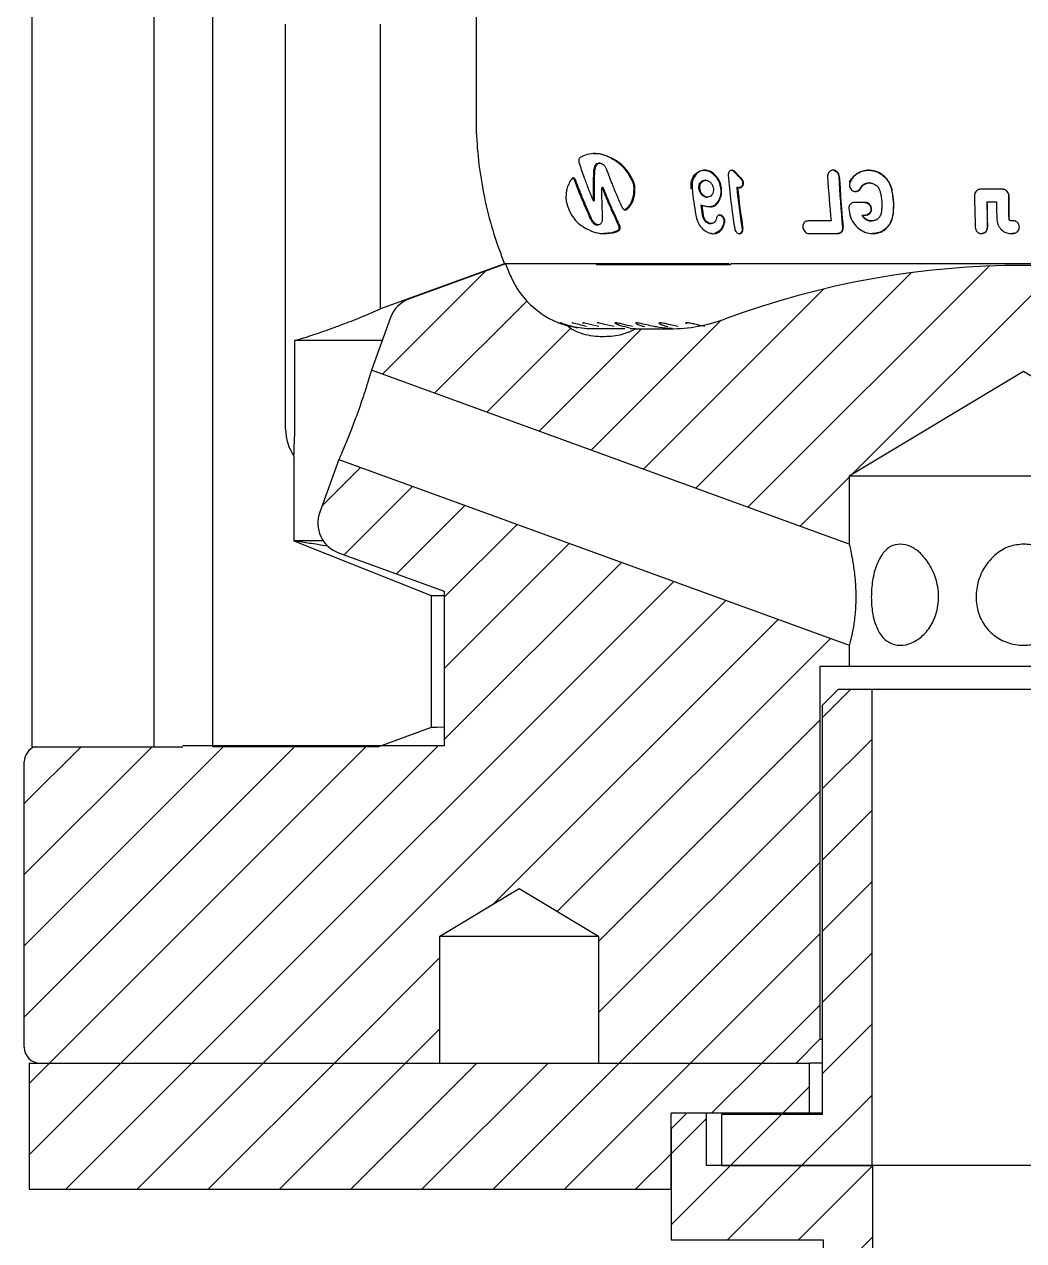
# Model space of a CAD drawing. Header units: millimetres. Extents: x 8 to 832, y 8 to 585.
# Drawn here: x 457.3 to 520.3, y 104.7 to 181.4 of the extents above; entities that cross this region are included whole.
import ezdxf

# ---------------------------------------------------------------- set-up
doc = ezdxf.new("R2010")
doc.units = ezdxf.units.MM
doc.layers.add('HATCH', color=3, linetype='Continuous')
doc.layers.add('OUTLINE', color=7, linetype='Continuous', lineweight=25)

# ---------------------------------------------------------------- blocks, each defined once
blk = doc.blocks.new('SW_HATCH_0')
at = {"layer": 'HATCH', "color": 0}
for p, q in [((235.087, -43.301), (228.575, -49.813)), ((261.913, -43.416), (248.326, -57.002)), ((266.825, -42.994), (251.618, -58.2)), ((271.31, -42.999), (258.147, -56.162)), ((256.402, -44.436), (245.034, -55.804)), ((237.68, -45.198), (231.867, -51.011)), ((249.934, -46.414), (241.743, -54.606)), ((240.453, -46.915), (235.159, -52.21)), ((244.908, -46.95), (238.451, -53.408)), ((227.185, -55.693), (224.767, -58.111)), ((258, -56.309), (254.91, -59.399)), ((230.477, -56.891), (226.165, -61.203)), ((233.769, -58.089), (229.457, -62.402)), ((237.061, -59.287), (232.475, -63.873)), ((240.353, -60.485), (232.475, -68.364)), ((243.645, -61.683), (232.475, -72.854)), ((246.937, -62.882), (216.569, -93.25)), ((250.229, -64.08), (221.059, -93.25)), ((253.521, -65.278), (235.58, -83.219)), ((256.813, -66.476), (239.601, -83.688)), ((258.079, -69.7), (256.3, -71.479)), ((256.15, -71.629), (242.2, -85.579)), ((259.45, -72.819), (256.3, -75.969)), ((223.098, -73.25), (206, -90.348)), ((218.608, -73.25), (206, -85.858)), ((214.068, -73.3), (206, -81.368)), ((209.578, -73.3), (206, -76.878)), ((227.588, -73.25), (207.588, -93.25)), ((232.079, -73.25), (212.079, -93.25)), ((256.15, -76.119), (242.2, -90.069)), ((259.45, -77.31), (256.3, -80.46)), ((256.15, -80.61), (243.509, -93.25)), ((259.45, -81.8), (256.3, -84.95)), ((256.15, -85.1), (248, -93.25)), ((232.2, -86.599), (225.549, -93.25)), ((259.45, -86.29), (256.3, -89.44)), ((256.15, -89.59), (252.49, -93.25)), ((232.2, -91.089), (230.039, -93.25)), ((259.45, -90.78), (256.3, -93.93)), ((207.588, -93.25), (206.3, -94.539)), ((212.079, -93.25), (206.3, -99.029)), ((216.569, -93.25), (208.619, -101.2)), ((221.059, -93.25), (213.109, -101.2)), ((225.549, -93.25), (217.599, -101.2)), ((230.039, -93.25), (222.089, -101.2)), ((234.529, -93.25), (226.579, -101.2)), ((239.019, -93.25), (231.069, -101.2)), ((243.509, -93.25), (235.559, -101.2)), ((248, -93.25), (240.05, -101.2)), ((252.49, -93.25), (249.34, -96.4)), ((255.5, -94.73), (253.83, -96.4)), ((259.45, -95.27), (255.02, -99.7)), ((253.73, -96.5), (250.53, -99.7)), ((249, -96.74), (246.775, -98.965)), ((246.775, -98.965), (244.54, -101.2)), ((250.53, -99.7), (246.775, -103.455)), ((255.02, -99.7), (250.32, -104.4)), ((259.5, -99.71), (254.81, -104.4)), ((259.5, -104.2), (256.35, -107.35))]:
    blk.add_line(p, q, dxfattribs=at)

msp = doc.modelspace()

# ---------------------------------------------------------------- linework, layer by layer
at = {"layer": 'OUTLINE'}
for p, q in [((457.772, 135.863), (457.772, 408.812)), ((465.452, 135.863), (465.452, 408.812)), ((469.152, 135.863), (469.152, 408.812)), ((473.747, 155.88), (473.747, 181.413)), ((479.721, 163.465), (479.721, 181.413)), ((485.747, 181.413), (485.747, 175.613)), ((493.566, 172.655), (493.486, 172.655)), ((491.974, 171.517), (492.058, 171.517)), ((493.711, 171.072), (493.79, 171.072)), ((500.232, 171.578), (500.17, 171.578)), ((502.187, 171.147), (502.241, 171.147)), ((510.549, 171.413), (510.52, 171.413)), ((493.138, 170.373), (493.22, 170.373)), ((500.287, 170.514), (500.349, 170.514)), ((518.945, 171.013), (517.557, 171.013)), ((518.941, 171.013), (519.044, 170.996)), ((519.329, 170.669), (519.336, 170.613)), ((495.156, 169.733), (495.119, 169.72)), ((499.92, 170.015), (499.981, 170.015)), ((510.277, 170.186), (509.589, 170.186)), ((517.952, 170.213), (517.959, 170.213)), ((517.959, 170.213), (518.562, 170.213)), ((493.369, 168.772), (493.455, 168.772)), ((500.514, 168.853), (500.577, 168.853)), ((508.13, 169.013), (506.66, 169.013)), ((510.064, 169.386), (510.095, 169.386)), ((510.095, 169.386), (510.334, 169.386)), ((510.671, 169.013), (510.701, 169.013)), ((494.313, 168.271), (493.812, 168.22)), ((494.694, 168.419), (494.773, 168.419)), ((500.641, 168.225), (500.557, 168.228)), ((506.755, 168.213), (508.573, 168.213)), ((519.713, 168.244), (519.552, 168.227)), ((487.548, 166.313), (479.721, 163.465)), ((487.597, 166.313), (481.553, 164.114)), ((487.597, 166.313), (487.548, 166.313)), ((493.318, 166.313), (487.597, 166.313)), ((493.318, 166.313), (493.331, 166.267)), ((501.704, 166.313), (493.318, 166.313)), ((493.331, 166.267), (501.817, 166.267)), ((501.817, 166.267), (501.803, 166.313)), ((538.742, 166.313), (501.803, 166.313)), ((478.805, 163.077), (479.721, 163.465)), ((480.358, 162.918), (479.152, 159.603)), ((476.622, 162.233), (476.873, 162.324)), ((495.124, 162.213), (492.987, 162.213)), ((495.795, 162.213), (497.977, 162.213)), ((497.269, 162.582), (497.429, 162.492)), ((474.322, 161.482), (474.69, 161.584)), ((474.322, 155.88), (474.322, 161.482)), ((479.835, 161.482), (474.322, 161.482)), ((509.272, 148.64), (479.152, 159.603)), ((520.272, 159.523), (509.272, 152.913)), ((531.272, 152.913), (520.272, 159.523)), ((474.272, 154.185), (474.272, 148.833)), ((477.099, 153.965), (475.893, 150.65)), ((477.099, 153.965), (509.272, 142.255)), ((509.272, 152.913), (509.272, 148.64)), ((531.272, 152.913), (509.272, 152.913)), ((476.125, 148.833), (474.272, 148.833)), ((474.272, 148.833), (482.922, 145.393)), ((477.088, 148.087), (483.747, 145.663)), ((482.922, 145.393), (482.922, 137.072)), ((482.922, 145.393), (483.747, 145.393)), ((483.747, 145.663), (483.747, 135.913)), ((509.272, 142.255), (509.272, 140.913)), ((509.272, 140.913), (507.422, 140.913)), ((507.422, 140.913), (507.422, 117.413)), ((531.272, 140.913), (509.272, 140.913)), ((507.572, 138.463), (508.572, 139.463)), ((510.722, 139.463), (508.572, 139.463)), ((510.722, 109.463), (510.722, 139.463)), ((529.822, 139.463), (510.722, 139.463)), ((507.572, 138.463), (507.572, 112.663)), ((482.922, 137.072), (479.601, 135.863)), ((457.772, 135.863), (465.452, 135.863)), ((465.452, 135.863), (467.272, 135.863)), ((483.747, 135.913), (467.272, 135.913)), ((479.601, 135.863), (469.152, 135.863)), ((457.272, 116.913), (457.272, 134.913)), ((483.472, 123.913), (488.472, 126.918)), ((488.472, 126.918), (493.472, 123.913)), ((483.472, 115.913), (483.472, 123.913)), ((483.472, 123.913), (493.472, 123.913)), ((493.472, 123.913), (493.472, 115.913)), ((507.422, 117.413), (505.922, 115.913)), ((507.422, 117.413), (507.572, 117.413)), ((457.572, 115.913), (457.572, 107.963)), ((457.572, 115.913), (506.772, 115.913)), ((458.272, 115.913), (483.472, 115.913)), ((493.472, 115.913), (505.922, 115.913)), ((506.772, 112.763), (506.772, 115.913)), ((507.572, 115.913), (506.772, 115.913)), ((498.047, 111.763), (499.047, 112.763)), ((506.772, 112.763), (498.047, 112.763)), ((498.047, 107.963), (498.047, 112.763)), ((500.272, 112.763), (499.047, 112.763)), ((500.272, 109.463), (500.272, 112.763)), ((507.572, 112.763), (506.772, 112.763)), ((501.222, 112.663), (501.222, 109.463)), ((507.572, 112.663), (501.222, 112.663)), ((498.047, 111.763), (498.047, 104.763)), ((510.772, 109.463), (500.272, 109.463)), ((501.222, 109.463), (510.722, 109.463)), ((510.772, 88.763), (510.772, 109.463)), ((529.772, 109.463), (510.772, 109.463)), ((457.572, 107.963), (498.047, 107.963)), ((498.047, 104.763), (507.622, 104.763)), ((507.622, 104.763), (507.622, 92.495))]:
    msp.add_line(p, q, dxfattribs=at)
at = {"layer": 'OUTLINE', "flags": 128}
for points in [[(519.336, 170.613), (519.337, 170.43), (519.338, 170.246), (519.339, 170.063), (519.34, 169.88), (519.341, 169.697), (519.343, 169.515), (519.344, 169.333), (519.345, 169.151)], [(519.348, 169.151), (519.347, 169.333), (519.346, 169.515), (519.344, 169.697), (519.343, 169.88), (519.342, 170.063), (519.341, 170.246), (519.34, 170.43), (519.339, 170.613)], [(483.747, 137.093), (483.299, 137.082), (482.922, 137.072), (482.922, 137.072), (482.922, 137.072)]]:
    msp.add_lwpolyline(points, dxfattribs=at)
at = {"layer": 'OUTLINE'}
for centre, radius, start, end in [((545.024, 175.438), 43.521, 184.66748, 189.13529), ((572.915, 175.419), 65.101, 183.17532, 185.64711), ((577.637, 175.394), 69.113, 182.96959, 185.63015), ((577.343, 175.391), 68.785, 182.98138, 185.65471), ((538.013, 175.457), 38.894, 186.51247, 188.99131), ((546.602, 175.393), 44.617, 185.4607, 188.85096), ((546.45, 175.39), 44.412, 185.48294, 188.88904), ((766.927, 175.261), 249.797, 181.06609, 181.5249), ((539.177, 175.41), 39.626, 187.82524, 188.74453), ((539.023, 175.403), 39.412, 187.85791, 188.78228), ((851.79, 175.237), 333.876, 180.86204, 181.13666), ((850.377, 175.237), 332.456, 180.86572, 181.14151), ((976.738, 175.342), 458.206, 180.64135, 180.77417), ((510.672, 175.613), 24.879, 201.95109, 204.05829), ((520.272, 112.079), 54.135, 69.65747, 110.34253), ((492.977, 167.713), 5.5, 204.05829, 254.31838), ((482.237, 162.234), 2, 110, 160), ((497.977, 172.213), 10, 270, 290.34253), ((476.747, 155.88), 3, 180, 214.41151), ((477.772, 149.966), 2, 160, 250), ((458.272, 134.913), 1, 108.19487, 180), ((458.272, 116.913), 1, 180, 270)]:
    msp.add_arc(centre, radius, start, end, dxfattribs=at)
for points, knots in [([(486.532, 186.958), (486.226, 185.658), (485.797, 183.828), (485.759, 181.955), (485.747, 181.413)], [0, 0, 0, 0, 0.710702, 1, 1, 1, 1]), ([(485.747, 175.613), (485.748, 175.544), (485.752, 174.094), (486.021, 171.223), (486.813, 168.204), (487.437, 166.597), (487.548, 166.313)], [0, 0, 0, 0, 0.021948, 0.45674, 0.904138, 1, 1, 1, 1]), ([(492.309, 173.013), (492.294, 173.001), (492.264, 172.976), (492.234, 172.907), (492.221, 172.824), (492.225, 172.737), (492.24, 172.684), (492.246, 172.659)], [0, 0, 0, 0, 0.2070766, 0.4142179, 0.6193278, 0.8222852, 1, 1, 1, 1]), ([(492.246, 172.659), (492.351, 172.352), (492.534, 171.813), (492.823, 171.045), (493.009, 170.585), (493.102, 170.355)], [0, 0, 0, 0, 0.398033, 0.698886, 1, 1, 1, 1]), ([(494.626, 172.809), (494.26, 172.99), (493.529, 173.352), (492.751, 173.244), (492.379, 173.05), (492.309, 173.013)], [0, 0, 0, 0, 0.448027, 0.895671, 1, 1, 1, 1]), ([(493.488, 172.646), (493.464, 172.647), (493.396, 172.651), (493.298, 172.582), (493.21, 172.452), (493.167, 172.304), (493.16, 172.207), (493.158, 172.176)], [0, 0, 0, 0, 0.135826, 0.383014, 0.631805, 0.883061, 1, 1, 1, 1]), ([(493.178, 173.249), (493.191, 173.253), (493.532, 173.341), (494.026, 173.118), (494.469, 172.857), (494.551, 172.809)], [0, 0, 0, 0, 0.030381, 0.821267, 1, 1, 1, 1]), ([(493.237, 172.176), (493.245, 172.245), (493.26, 172.382), (493.339, 172.54), (493.449, 172.638), (493.578, 172.666), (493.711, 172.623), (493.836, 172.516), (493.92, 172.386), (493.956, 172.296), (493.967, 172.268)], [0, 0, 0, 0, 0.139069, 0.278346, 0.41301, 0.545605, 0.676712, 0.808094, 0.940657, 1, 1, 1, 1]), ([(494.551, 172.809), (494.65, 172.738), (494.846, 172.599), (495.21, 172.216), (495.426, 171.837), (495.57, 171.584)], [0, 0, 0, 0, 0.255349, 0.50366, 1, 1, 1, 1]), ([(495.643, 171.584), (495.573, 171.716), (495.433, 171.979), (495.104, 172.434), (494.817, 172.659), (494.626, 172.809)], [0, 0, 0, 0, 0.2556855, 0.505481, 1, 1, 1, 1]), ([(493.158, 172.176), (493.152, 172.026), (493.137, 171.648), (493.128, 171.046), (493.135, 170.598), (493.138, 170.373)], [0, 0, 0, 0, 0.24979, 0.6247465, 1, 1, 1, 1]), ([(493.22, 170.373), (493.215, 170.672), (493.209, 171.121), (493.22, 171.723), (493.232, 172.025), (493.237, 172.176)], [0, 0, 0, 0, 0.499637, 0.749772, 1, 1, 1, 1]), ([(493.967, 172.268), (494.083, 171.963), (494.291, 171.415), (494.615, 170.629), (494.826, 170.149), (494.932, 169.909)], [0, 0, 0, 0, 0.386351, 0.693032, 1, 1, 1, 1]), ([(499.307, 171.046), (499.302, 171.184), (499.293, 171.455), (499.428, 171.808), (499.644, 172.072), (499.931, 172.212), (500.246, 172.225), (500.553, 172.108), (500.827, 171.876), (501.042, 171.557), (501.166, 171.172), (501.189, 170.771), (501.101, 170.394), (500.927, 170.112), (500.704, 169.937), (500.362, 169.878), (500.099, 169.959), (499.92, 170.015)], [0, 0, 0, 0, 0.0695645, 0.1358174, 0.2020461, 0.2666124, 0.3297062, 0.3929758, 0.4540084, 0.5201444, 0.5855891, 0.6516882, 0.7206527, 0.789008, 0.840068, 0.8913905, 1, 1, 1, 1]), ([(499.981, 170.015), (500.154, 169.961), (500.413, 169.881), (500.755, 169.932), (500.981, 170.107), (501.155, 170.388), (501.246, 170.765), (501.224, 171.177), (501.092, 171.574), (500.862, 171.902), (500.573, 172.133), (500.254, 172.232), (499.945, 172.198), (499.677, 172.046), (499.477, 171.782), (499.354, 171.439), (499.364, 171.178), (499.37, 171.046)], [0, 0, 0, 0, 0.105235, 0.15763, 0.210153, 0.277832, 0.346063, 0.414729, 0.484038, 0.55039, 0.616101, 0.681833, 0.742609, 0.805968, 0.868522, 0.933494, 1, 1, 1, 1]), ([(502.08, 172.121), (502.055, 172.144), (502.004, 172.19), (501.913, 172.218), (501.824, 172.212), (501.745, 172.171), (501.686, 172.101), (501.647, 172.006), (501.646, 171.934), (501.646, 171.896)], [0, 0, 0, 0, 0.144047, 0.288255, 0.428585, 0.565946, 0.706834, 0.846469, 1, 1, 1, 1]), ([(501.839, 172.21), (501.848, 172.211), (501.887, 172.214), (501.955, 172.185), (502.003, 172.142), (502.026, 172.121)], [0, 0, 0, 0, 0.1467525, 0.5772975, 1, 1, 1, 1]), ([(502.026, 172.121), (502.062, 172.082), (502.133, 172.004), (502.277, 171.848), (502.385, 171.731), (502.457, 171.653)], [0, 0, 0, 0, 0.250204, 0.500429, 1, 1, 1, 1]), ([(502.509, 171.653), (502.473, 171.692), (502.401, 171.77), (502.258, 171.926), (502.151, 172.043), (502.08, 172.121)], [0, 0, 0, 0, 0.250558, 0.501121, 1, 1, 1, 1]), ([(508.651, 171.813), (508.644, 171.86), (508.63, 171.954), (508.556, 172.077), (508.453, 172.166), (508.331, 172.214), (508.206, 172.216), (508.091, 172.175), (507.996, 172.096), (507.933, 171.985), (507.912, 171.885), (507.914, 171.827), (507.914, 171.813)], [0, 0, 0, 0, 0.113203, 0.226589, 0.335427, 0.441669, 0.54608, 0.649362, 0.753442, 0.85936, 0.967331, 1, 1, 1, 1]), ([(508.284, 172.207), (508.322, 172.198), (508.401, 172.177), (508.503, 172.096), (508.579, 171.986), (508.61, 171.886), (508.615, 171.827), (508.617, 171.813)], [0, 0, 0, 0, 0.219005, 0.450858, 0.685911, 0.924792, 1, 1, 1, 1]), ([(509.296, 171.467), (509.381, 171.603), (509.551, 171.876), (509.961, 172.135), (510.426, 172.24), (510.904, 172.176), (511.342, 171.956), (511.694, 171.602), (511.879, 171.249), (511.935, 171.03), (511.949, 170.972)], [0, 0, 0, 0, 0.137694, 0.275487, 0.410782, 0.544688, 0.678325, 0.813112, 0.950075, 1, 1, 1, 1]), ([(511.974, 170.972), (511.922, 171.138), (511.817, 171.47), (511.474, 171.873), (511.041, 172.139), (510.563, 172.24), (510.095, 172.175), (509.685, 171.953), (509.444, 171.685), (509.35, 171.508), (509.329, 171.467)], [0, 0, 0, 0, 0.142993, 0.286181, 0.424565, 0.559717, 0.693048, 0.826265, 0.960585, 1, 1, 1, 1]), ([(491.494, 171.098), (491.481, 171.052), (491.456, 170.958), (491.423, 170.757), (491.419, 170.593), (491.417, 170.484)], [0, 0, 0, 0, 0.251541, 0.503096, 1, 1, 1, 1]), ([(491.806, 171.694), (491.774, 171.652), (491.71, 171.568), (491.598, 171.378), (491.535, 171.209), (491.494, 171.098)], [0, 0, 0, 0, 0.253939, 0.507883, 1, 1, 1, 1]), ([(492.058, 171.517), (492.047, 171.549), (492.026, 171.611), (491.977, 171.683), (491.922, 171.725), (491.869, 171.736), (491.83, 171.72), (491.812, 171.7), (491.806, 171.694)], [0, 0, 0, 0, 0.193581, 0.387541, 0.571402, 0.749191, 0.925383, 1, 1, 1, 1]), ([(491.838, 171.717), (491.848, 171.712), (491.876, 171.7), (491.919, 171.648), (491.954, 171.582), (491.969, 171.535), (491.974, 171.517)], [0, 0, 0, 0, 0.185152, 0.49492, 0.80922, 1, 1, 1, 1]), ([(491.974, 171.517), (492.09, 171.213), (492.298, 170.666), (492.626, 169.88), (492.842, 169.399), (492.95, 169.158)], [0, 0, 0, 0, 0.384357, 0.692028, 1, 1, 1, 1]), ([(493.034, 169.158), (492.899, 169.459), (492.658, 170), (492.335, 170.787), (492.15, 171.274), (492.058, 171.517)], [0, 0, 0, 0, 0.3844573, 0.6920803, 1, 1, 1, 1]), ([(493.665, 171.054), (493.665, 170.902), (493.664, 170.525), (493.676, 169.922), (493.699, 169.474), (493.71, 169.25)], [0, 0, 0, 0, 0.24978, 0.624738, 1, 1, 1, 1]), ([(493.79, 171.072), (493.784, 171.083), (493.772, 171.106), (493.748, 171.129), (493.724, 171.138), (493.702, 171.135), (493.684, 171.12), (493.671, 171.096), (493.666, 171.072), (493.666, 171.057), (493.665, 171.054)], [0, 0, 0, 0, 0.148572, 0.297607, 0.43411, 0.562219, 0.691579, 0.823078, 0.960235, 1, 1, 1, 1]), ([(493.682, 171.114), (493.684, 171.113), (493.692, 171.106), (493.702, 171.09), (493.709, 171.076), (493.711, 171.072)], [0, 0, 0, 0, 0.109488, 0.745374, 1, 1, 1, 1]), ([(493.711, 171.072), (493.834, 170.767), (494.052, 170.229), (494.389, 169.461), (494.605, 168.998), (494.712, 168.767)], [0, 0, 0, 0, 0.393902, 0.696815, 1, 1, 1, 1]), ([(494.791, 168.767), (494.652, 169.068), (494.405, 169.599), (494.073, 170.369), (493.884, 170.837), (493.79, 171.072)], [0, 0, 0, 0, 0.393986, 0.696852, 1, 1, 1, 1]), ([(495.57, 171.584), (495.59, 171.538), (495.648, 171.408), (495.692, 171.209), (495.696, 171.066), (495.697, 171.015)], [0, 0, 0, 0, 0.2569166, 0.7360294, 1, 1, 1, 1]), ([(495.77, 171.015), (495.769, 171.065), (495.765, 171.207), (495.722, 171.406), (495.663, 171.538), (495.643, 171.584)], [0, 0, 0, 0, 0.256837, 0.743063, 1, 1, 1, 1]), ([(500.287, 170.521), (500.266, 170.519), (500.199, 170.514), (500.083, 170.567), (499.96, 170.67), (499.863, 170.817), (499.804, 170.993), (499.794, 171.179), (499.837, 171.351), (499.927, 171.484), (500.044, 171.566), (500.132, 171.572), (500.172, 171.575)], [0, 0, 0, 0, 0.04749, 0.149189, 0.251962, 0.357658, 0.467111, 0.579713, 0.692762, 0.80331, 0.910755, 1, 1, 1, 1]), ([(500.711, 171.046), (500.699, 171.108), (500.676, 171.231), (500.582, 171.395), (500.456, 171.515), (500.312, 171.579), (500.169, 171.583), (500.04, 171.529), (499.938, 171.424), (499.873, 171.278), (499.853, 171.104), (499.883, 170.919), (499.962, 170.746), (500.081, 170.609), (500.223, 170.526), (500.368, 170.505), (500.501, 170.542), (500.61, 170.631), (500.686, 170.764), (500.719, 170.911), (500.713, 171.008), (500.711, 171.046)], [0, 0, 0, 0, 0.05638, 0.112802, 0.167633, 0.220765, 0.272602, 0.323915, 0.375509, 0.428025, 0.482121, 0.538083, 0.594842, 0.651167, 0.705517, 0.757548, 0.808077, 0.858501, 0.910623, 0.96515, 1, 1, 1, 1]), ([(502.241, 171.147), (502.27, 171.133), (502.327, 171.106), (502.417, 171.109), (502.497, 171.144), (502.56, 171.209), (502.601, 171.298), (502.614, 171.405), (502.595, 171.515), (502.554, 171.599), (502.52, 171.64), (502.509, 171.653)], [0, 0, 0, 0, 0.115467, 0.231253, 0.342305, 0.45647, 0.573888, 0.694706, 0.819046, 0.942357, 1, 1, 1, 1]), ([(502.457, 171.653), (502.479, 171.624), (502.523, 171.566), (502.556, 171.458), (502.559, 171.348), (502.529, 171.245), (502.471, 171.166), (502.403, 171.12), (502.356, 171.116), (502.338, 171.115)], [0, 0, 0, 0, 0.152889, 0.305812, 0.458008, 0.612879, 0.765948, 0.914679, 1, 1, 1, 1]), ([(509.329, 171.467), (509.313, 171.424), (509.281, 171.338), (509.291, 171.194), (509.344, 171.061), (509.435, 170.953), (509.551, 170.883), (509.678, 170.858), (509.8, 170.878), (509.905, 170.938), (509.966, 171.008), (509.99, 171.054), (509.995, 171.063)], [0, 0, 0, 0, 0.113781, 0.227607, 0.34028, 0.452244, 0.561441, 0.666217, 0.768341, 0.870078, 0.973775, 1, 1, 1, 1]), ([(509.964, 171.063), (509.941, 171.026), (509.894, 170.953), (509.785, 170.882), (509.702, 170.871), (509.662, 170.866)], [0, 0, 0, 0, 0.341087, 0.682776, 1, 1, 1, 1]), ([(510.521, 171.411), (510.454, 171.406), (510.314, 171.395), (510.128, 171.287), (510.017, 171.163), (509.973, 171.081), (509.964, 171.063)], [0, 0, 0, 0, 0.287146, 0.598435, 0.912925, 1, 1, 1, 1]), ([(509.995, 171.063), (510.035, 171.128), (510.116, 171.258), (510.31, 171.379), (510.528, 171.426), (510.75, 171.394), (510.953, 171.29), (511.117, 171.124), (511.203, 170.959), (511.229, 170.857), (511.236, 170.831)], [0, 0, 0, 0, 0.139972, 0.280201, 0.41496, 0.547466, 0.679566, 0.813908, 0.951933, 1, 1, 1, 1]), ([(491.417, 170.484), (491.418, 170.445), (491.421, 170.367), (491.444, 170.206), (491.479, 170.087), (491.502, 170.008)], [0, 0, 0, 0, 0.250062, 0.50013, 1, 1, 1, 1]), ([(493.102, 170.355), (493.107, 170.343), (493.119, 170.32), (493.142, 170.297), (493.165, 170.286), (493.186, 170.289), (493.203, 170.302), (493.215, 170.325), (493.22, 170.35), (493.22, 170.367), (493.22, 170.373)], [0, 0, 0, 0, 0.146326, 0.293129, 0.426424, 0.549806, 0.673901, 0.799148, 0.931647, 1, 1, 1, 1]), ([(493.138, 170.373), (493.138, 170.361), (493.138, 170.338), (493.13, 170.322), (493.127, 170.315)], [0, 0, 0, 0, 0.558924, 1, 1, 1, 1]), ([(495.697, 171.015), (495.679, 170.818), (495.644, 170.422), (495.441, 169.975), (495.243, 169.807), (495.156, 169.733)], [0, 0, 0, 0, 0.358056, 0.716412, 1, 1, 1, 1]), ([(495.232, 169.733), (495.308, 169.795), (495.491, 169.946), (495.687, 170.349), (495.762, 170.748), (495.769, 170.979), (495.77, 171.015)], [0, 0, 0, 0, 0.2447475, 0.5889281, 0.9350114, 1, 1, 1, 1]), ([(511.236, 170.831), (511.271, 170.627), (511.325, 170.32), (511.332, 169.907), (511.316, 169.7), (511.308, 169.596)], [0, 0, 0, 0, 0.492347, 0.745226, 1, 1, 1, 1]), ([(511.949, 170.972), (511.992, 170.722), (512.057, 170.344), (512.063, 169.836), (512.042, 169.582), (512.031, 169.455)], [0, 0, 0, 0, 0.492183, 0.745144, 1, 1, 1, 1]), ([(512.056, 169.455), (512.072, 169.702), (512.095, 170.077), (512.048, 170.587), (511.999, 170.843), (511.974, 170.972)], [0, 0, 0, 0, 0.492401, 0.745194, 1, 1, 1, 1]), ([(517.557, 171.013), (517.514, 171.009), (517.427, 171), (517.313, 170.934), (517.227, 170.836), (517.18, 170.724), (517.175, 170.647), (517.173, 170.613)], [0, 0, 0, 0, 0.2076898, 0.4154682, 0.622234, 0.8357275, 1, 1, 1, 1]), ([(519.339, 170.613), (519.333, 170.661), (519.323, 170.755), (519.249, 170.88), (519.141, 170.968), (519.033, 171.008), (518.967, 171.012), (518.945, 171.013)], [0, 0, 0, 0, 0.230862, 0.462179, 0.681781, 0.892422, 1, 1, 1, 1]), ([(491.502, 170.008), (491.556, 169.87), (491.694, 169.513), (491.994, 169.04), (492.255, 168.824), (492.375, 168.724)], [0, 0, 0, 0, 0.255092, 0.656879, 1, 1, 1, 1]), ([(494.932, 169.909), (494.95, 169.876), (494.985, 169.809), (495.058, 169.741), (495.133, 169.708), (495.192, 169.711), (495.222, 169.727), (495.232, 169.733)], [0, 0, 0, 0, 0.233882, 0.46846, 0.685662, 0.892244, 1, 1, 1, 1]), ([(509.589, 170.186), (509.549, 170.181), (509.468, 170.173), (509.365, 170.108), (509.29, 170.012), (509.253, 169.907), (509.25, 169.836), (509.249, 169.809)], [0, 0, 0, 0, 0.212466, 0.425002, 0.6374, 0.859382, 1, 1, 1, 1]), ([(509.249, 169.809), (509.271, 169.627), (509.316, 169.263), (509.604, 168.773), (510.012, 168.407), (510.489, 168.214), (510.958, 168.201), (511.376, 168.343), (511.721, 168.621), (511.969, 169.003), (512.028, 169.307), (512.056, 169.455)], [0, 0, 0, 0, 0.123128, 0.2463, 0.367009, 0.480051, 0.583953, 0.683765, 0.786396, 0.896194, 1, 1, 1, 1]), ([(511.308, 169.596), (511.292, 169.515), (511.259, 169.353), (511.112, 169.16), (510.916, 169.038), (510.697, 169.001), (510.482, 169.041), (510.288, 169.148), (510.164, 169.276), (510.11, 169.363), (510.095, 169.386)], [0, 0, 0, 0, 0.148855, 0.298032, 0.438882, 0.570712, 0.69617, 0.821778, 0.952444, 1, 1, 1, 1]), ([(510.247, 170.186), (510.288, 170.182), (510.371, 170.173), (510.484, 170.108), (510.575, 170.012), (510.635, 169.89), (510.656, 169.752), (510.632, 169.614), (510.563, 169.496), (510.46, 169.415), (510.366, 169.388), (510.314, 169.386), (510.304, 169.386)], [0, 0, 0, 0, 0.102148, 0.204294, 0.306986, 0.414049, 0.526625, 0.641691, 0.75783, 0.868921, 0.973166, 1, 1, 1, 1]), ([(510.334, 169.386), (510.374, 169.39), (510.455, 169.399), (510.558, 169.463), (510.635, 169.558), (510.679, 169.681), (510.681, 169.821), (510.637, 169.959), (510.552, 170.077), (510.438, 170.156), (510.341, 170.184), (510.288, 170.185), (510.277, 170.186)], [0, 0, 0, 0, 0.101364, 0.202719, 0.304898, 0.412755, 0.52724, 0.643907, 0.758694, 0.868748, 0.972533, 1, 1, 1, 1]), ([(492.95, 169.158), (492.984, 169.094), (493.052, 168.964), (493.187, 168.834), (493.298, 168.77), (493.354, 168.778), (493.368, 168.78)], [0, 0, 0, 0, 0.30527, 0.611338, 0.897238, 1, 1, 1, 1]), ([(493.71, 169.25), (493.71, 169.179), (493.709, 169.038), (493.647, 168.876), (493.55, 168.782), (493.43, 168.762), (493.304, 168.809), (493.182, 168.915), (493.091, 169.041), (493.048, 169.129), (493.034, 169.158)], [0, 0, 0, 0, 0.14693, 0.294235, 0.431775, 0.559989, 0.682673, 0.806735, 0.936974, 1, 1, 1, 1]), ([(494.712, 168.767), (494.725, 168.736), (494.75, 168.673), (494.76, 168.576), (494.748, 168.492), (494.722, 168.442), (494.7, 168.424), (494.694, 168.419)], [0, 0, 0, 0, 0.23242, 0.464795, 0.695278, 0.91198, 1, 1, 1, 1]), ([(494.773, 168.419), (494.787, 168.432), (494.815, 168.46), (494.835, 168.53), (494.837, 168.614), (494.821, 168.697), (494.8, 168.747), (494.791, 168.767)], [0, 0, 0, 0, 0.205883, 0.411443, 0.62441, 0.845993, 1, 1, 1, 1]), ([(499.597, 169.379), (499.631, 169.238), (499.699, 168.957), (499.939, 168.588), (500.243, 168.325), (500.569, 168.2), (500.87, 168.212), (501.123, 168.339), (501.317, 168.568), (501.402, 168.791), (501.426, 168.924), (501.429, 168.942)], [0, 0, 0, 0, 0.1360908, 0.272319, 0.4037854, 0.5257435, 0.6382671, 0.7474907, 0.8604502, 0.9815736, 1, 1, 1, 1]), ([(500.012, 169.385), (500.027, 169.322), (500.057, 169.194), (500.165, 169.026), (500.301, 168.909), (500.425, 168.853), (500.493, 168.858), (500.514, 168.86)], [0, 0, 0, 0, 0.235819, 0.472028, 0.697242, 0.908938, 1, 1, 1, 1]), ([(500.909, 169.186), (500.894, 169.131), (500.865, 169.021), (500.763, 168.905), (500.634, 168.849), (500.495, 168.853), (500.36, 168.911), (500.238, 169.016), (500.138, 169.163), (500.09, 169.294), (500.076, 169.37), (500.073, 169.385)], [0, 0, 0, 0, 0.129757, 0.259894, 0.380423, 0.493683, 0.604377, 0.717888, 0.838518, 0.966458, 1, 1, 1, 1]), ([(501.371, 168.942), (501.339, 168.822), (501.275, 168.582), (501.059, 168.323), (500.864, 168.258), (500.772, 168.228)], [0, 0, 0, 0, 0.346475, 0.693684, 1, 1, 1, 1]), ([(501.429, 168.942), (501.432, 168.981), (501.437, 169.059), (501.401, 169.179), (501.337, 169.282), (501.253, 169.356), (501.162, 169.392), (501.075, 169.392), (501.001, 169.358), (500.943, 169.295), (500.918, 169.232), (500.91, 169.193), (500.909, 169.186)], [0, 0, 0, 0, 0.121367, 0.242865, 0.360223, 0.472415, 0.577648, 0.676946, 0.774496, 0.873582, 0.977153, 1, 1, 1, 1]), ([(501.092, 169.386), (501.097, 169.386), (501.13, 169.386), (501.192, 169.355), (501.268, 169.293), (501.33, 169.203), (501.37, 169.096), (501.379, 169.005), (501.372, 168.956), (501.371, 168.942)], [0, 0, 0, 0, 0.029887, 0.196245, 0.36516, 0.542491, 0.730035, 0.925588, 1, 1, 1, 1]), ([(506.66, 169.013), (506.622, 169.009), (506.547, 169.001), (506.453, 168.938), (506.384, 168.845), (506.348, 168.724), (506.351, 168.586), (506.399, 168.445), (506.488, 168.323), (506.604, 168.242), (506.698, 168.215), (506.746, 168.214), (506.755, 168.213)], [0, 0, 0, 0, 0.09959, 0.199178, 0.299628, 0.406269, 0.521195, 0.641048, 0.760477, 0.873842, 0.976944, 1, 1, 1, 1]), ([(510.064, 169.386), (510.111, 169.318), (510.206, 169.182), (510.415, 169.058), (510.58, 169.004), (510.661, 169.016), (510.67, 169.018)], [0, 0, 0, 0, 0.326764, 0.654374, 0.961366, 1, 1, 1, 1]), ([(512.031, 169.455), (511.995, 169.281), (511.923, 168.934), (511.606, 168.524), (511.197, 168.259), (510.885, 168.232), (510.741, 168.219)], [0, 0, 0, 0, 0.265124, 0.530589, 0.783995, 1, 1, 1, 1]), ([(518.575, 169.151), (518.588, 169.038), (518.614, 168.812), (518.797, 168.515), (519.058, 168.303), (519.363, 168.205), (519.587, 168.212), (519.697, 168.239), (519.715, 168.244)], [0, 0, 0, 0, 0.206503, 0.413193, 0.612962, 0.798003, 0.968179, 1, 1, 1, 1]), ([(519.345, 169.151), (519.347, 169.135), (519.351, 169.102), (519.371, 169.066), (519.389, 169.052), (519.393, 169.049)], [0, 0, 0, 0, 0.427688, 0.856055, 1, 1, 1, 1]), ([(519.516, 169.018), (519.501, 169.016), (519.472, 169.011), (519.429, 169.023), (519.392, 169.047), (519.365, 169.081), (519.35, 169.118), (519.349, 169.142), (519.348, 169.151)], [0, 0, 0, 0, 0.177114, 0.354798, 0.522749, 0.699523, 0.888374, 1, 1, 1, 1]), ([(519.715, 168.244), (519.755, 168.259), (519.835, 168.291), (519.928, 168.384), (519.988, 168.502), (520.009, 168.64), (519.981, 168.783), (519.905, 168.907), (519.793, 168.994), (519.665, 169.034), (519.571, 169.031), (519.524, 169.02), (519.516, 169.018)], [0, 0, 0, 0, 0.103108, 0.206084, 0.313061, 0.427956, 0.548309, 0.667073, 0.779428, 0.883452, 0.981213, 1, 1, 1, 1]), ([(492.375, 168.724), (492.576, 168.605), (492.972, 168.369), (493.661, 168.178), (494.124, 168.237), (494.394, 168.271)], [0, 0, 0, 0, 0.300821, 0.593015, 1, 1, 1, 1]), ([(494.694, 168.419), (494.662, 168.402), (494.598, 168.369), (494.473, 168.316), (494.376, 168.289), (494.313, 168.271)], [0, 0, 0, 0, 0.258972, 0.517945, 1, 1, 1, 1]), ([(494.394, 168.271), (494.428, 168.28), (494.496, 168.298), (494.623, 168.344), (494.714, 168.389), (494.773, 168.419)], [0, 0, 0, 0, 0.259734, 0.519464, 1, 1, 1, 1]), ([(502.054, 168.528), (502.064, 168.488), (502.084, 168.41), (502.153, 168.308), (502.24, 168.238), (502.332, 168.206), (502.416, 168.211), (502.486, 168.246), (502.541, 168.309), (502.574, 168.396), (502.579, 168.474), (502.573, 168.519), (502.571, 168.528)], [0, 0, 0, 0, 0.122765, 0.245867, 0.359606, 0.464126, 0.561226, 0.655697, 0.753602, 0.858366, 0.971386, 1, 1, 1, 1]), ([(502.516, 168.528), (502.519, 168.489), (502.524, 168.413), (502.489, 168.311), (502.426, 168.242), (502.36, 168.209), (502.319, 168.212), (502.307, 168.213)], [0, 0, 0, 0, 0.239566, 0.479458, 0.70829, 0.918781, 1, 1, 1, 1]), ([(508.857, 168.613), (508.857, 168.565), (508.857, 168.467), (508.797, 168.34), (508.702, 168.251), (508.608, 168.217), (508.552, 168.214), (508.537, 168.213)], [0, 0, 0, 0, 0.2423655, 0.4852831, 0.7129238, 0.9220114, 1, 1, 1, 1]), ([(508.573, 168.213), (508.612, 168.218), (508.688, 168.226), (508.785, 168.288), (508.856, 168.381), (508.895, 168.494), (508.893, 168.575), (508.893, 168.613)], [0, 0, 0, 0, 0.196938, 0.3938, 0.594111, 0.809795, 1, 1, 1, 1]), ([(517.219, 168.613), (517.225, 168.564), (517.238, 168.466), (517.319, 168.338), (517.433, 168.25), (517.562, 168.209), (517.688, 168.215), (517.801, 168.259), (517.895, 168.337), (517.963, 168.446), (517.986, 168.544), (517.987, 168.602), (517.987, 168.613)], [0, 0, 0, 0, 0.121956, 0.244209, 0.358224, 0.463025, 0.56028, 0.654878, 0.752823, 0.857688, 0.970383, 1, 1, 1, 1]), ([(517.98, 168.613), (517.976, 168.565), (517.967, 168.467), (517.893, 168.341), (517.788, 168.251), (517.703, 168.23), (517.664, 168.22)], [0, 0, 0, 0, 0.267511, 0.535542, 0.78811, 1, 1, 1, 1]), ([(476.873, 162.324), (477.111, 162.411), (477.587, 162.585), (478.208, 162.825), (478.624, 162.995), (478.754, 163.054), (478.805, 163.077)], [0, 0, 0, 0, 0.277958, 0.556182, 0.827606, 1, 1, 1, 1]), ([(474.69, 161.584), (474.767, 161.606), (474.921, 161.65), (475.384, 161.801), (475.964, 161.998), (476.4, 162.154), (476.622, 162.233)], [0, 0, 0, 0, 0.243756, 0.487269, 0.739184, 1, 1, 1, 1]), ([(491.828, 162.362), (491.712, 162.39), (491.45, 162.454), (491.18, 162.543), (491.052, 162.586), (491.024, 162.594), (491.028, 162.591), (491.058, 162.577), (491.117, 162.554), (491.255, 162.502), (491.604, 162.388), (491.921, 162.327), (492.141, 162.284)], [0, 0, 0, 0, 0.163179, 0.369069, 0.437516, 0.476728, 0.507601, 0.538675, 0.566051, 0.612626, 0.731368, 1, 1, 1, 1]), ([(491.706, 162.362), (491.652, 162.376), (491.578, 162.394), (491.508, 162.413), (491.491, 162.418)], [0, 0, 0, 0, 0.7442835, 1, 1, 1, 1]), ([(495.795, 162.213), (495.721, 162.169), (495.34, 161.943), (494.538, 161.73), (493.389, 161.683), (492.387, 161.869), (491.754, 162.194), (491.541, 162.375), (491.491, 162.418)], [0, 0, 0, 0, 0.05685, 0.29292, 0.53652, 0.815239, 0.956084, 1, 1, 1, 1]), ([(492.987, 162.213), (492.942, 162.214), (492.491, 162.217), (492.078, 162.293), (491.706, 162.362)], [0, 0, 0, 0, 0.098774, 1, 1, 1, 1]), ([(492.719, 162.362), (492.558, 162.399), (492.249, 162.469), (491.94, 162.56), (491.81, 162.591), (491.781, 162.594), (491.777, 162.589), (491.789, 162.582), (491.793, 162.58)], [0, 0, 0, 0, 0.395868, 0.762651, 0.853074, 0.925215, 0.979203, 1, 1, 1, 1]), ([(493.481, 162.362), (493.237, 162.419), (492.917, 162.493), (492.622, 162.571), (492.526, 162.591), (492.487, 162.594), (492.478, 162.588), (492.492, 162.577), (492.5, 162.572)], [0, 0, 0, 0, 0.56139, 0.736334, 0.826862, 0.896669, 0.949244, 1, 1, 1, 1]), ([(494.447, 162.362), (494.188, 162.422), (493.857, 162.497), (493.544, 162.574), (493.446, 162.592), (493.402, 162.594), (493.389, 162.586), (493.401, 162.575), (493.407, 162.57)], [0, 0, 0, 0, 0.5802566, 0.7395153, 0.8305592, 0.8962734, 0.9480816, 1, 1, 1, 1]), ([(495.609, 162.362), (495.397, 162.409), (495.079, 162.479), (494.748, 162.56), (494.604, 162.587), (494.54, 162.595), (494.508, 162.59), (494.507, 162.577), (494.533, 162.554), (494.629, 162.502), (494.929, 162.388), (495.228, 162.327), (495.434, 162.284)], [0, 0, 0, 0, 0.259158, 0.38926, 0.434199, 0.479441, 0.50903, 0.538778, 0.566128, 0.61276, 0.731769, 1, 1, 1, 1]), ([(495.795, 162.213), (495.788, 162.213), (495.693, 162.213), (495.571, 162.213), (495.459, 162.213)], [0, 0, 0, 0, 0.075347, 1, 1, 1, 1]), ([(496.959, 162.362), (496.808, 162.394), (496.501, 162.46), (496.143, 162.549), (495.933, 162.588), (495.856, 162.594), (495.82, 162.59), (495.814, 162.576), (495.836, 162.552), (495.927, 162.498), (496.117, 162.42), (496.295, 162.38), (496.38, 162.361)], [0, 0, 0, 0, 0.214978, 0.437679, 0.515764, 0.55934, 0.594589, 0.630032, 0.661958, 0.718064, 0.865599, 1, 1, 1, 1]), ([(498.113, 162.232), (497.842, 162.246), (497.459, 162.265), (497.071, 162.34), (496.959, 162.362)], [0, 0, 0, 0, 0.710541, 1, 1, 1, 1]), ([(498.487, 162.362), (498.354, 162.391), (498.09, 162.447), (497.765, 162.524), (497.526, 162.575), (497.398, 162.594), (497.33, 162.592), (497.308, 162.582), (497.313, 162.561), (497.36, 162.522), (497.523, 162.439), (497.709, 162.394), (497.839, 162.363)], [0, 0, 0, 0, 0.189306, 0.375531, 0.460109, 0.545617, 0.581013, 0.616668, 0.648734, 0.696983, 0.788823, 1, 1, 1, 1]), ([(500.18, 162.362), (500.045, 162.391), (499.812, 162.442), (499.477, 162.52), (499.233, 162.573), (499.079, 162.593), (499.009, 162.593), (498.978, 162.583), (498.974, 162.562), (498.994, 162.544), (499.005, 162.533)], [0, 0, 0, 0, 0.279344, 0.481928, 0.685732, 0.778209, 0.831467, 0.885175, 0.931654, 1, 1, 1, 1]), ([(479.152, 159.603), (479.15, 159.596), (479.143, 159.574), (479.066, 159.307), (478.885, 158.708), (478.621, 157.886), (478.294, 156.943), (477.937, 155.987), (477.635, 155.226), (477.376, 154.603), (477.18, 154.148), (477.104, 153.976), (477.1, 153.967), (477.099, 153.965)], [0, 0, 0, 0, 0.049511, 0.156577, 0.263769, 0.371167, 0.478527, 0.585669, 0.692761, 0.761668, 0.868973, 0.976285, 1, 1, 1, 1]), ([(474.272, 154.185), (474.276, 154.414), (474.282, 154.712), (474.306, 155.203), (474.317, 155.483), (474.322, 155.731), (474.322, 155.842), (474.322, 155.88)], [0, 0, 0, 0, 0.555054, 0.718676, 0.88357, 0.95896, 1, 1, 1, 1]), ([(476.405, 148.51), (475.99, 148.573), (475.123, 148.706), (474.427, 148.81), (474.324, 148.825), (474.272, 148.833)], [0, 0, 0, 0, 0.312264, 0.652908, 1, 1, 1, 1]), ([(509.272, 148.64), (509.275, 148.631), (509.28, 148.606), (509.343, 148.336), (509.459, 147.77), (509.596, 146.923), (509.696, 145.833), (509.692, 144.655), (509.578, 143.613), (509.429, 142.847), (509.3, 142.35), (509.282, 142.287), (509.272, 142.255)], [0, 0, 0, 0, 0.049926, 0.136959, 0.229719, 0.336067, 0.456201, 0.578733, 0.691182, 0.794858, 0.896514, 1, 1, 1, 1]), ([(512.494, 148.64), (512.712, 148.609), (513.147, 148.547), (513.795, 148.076), (514.374, 147.36), (514.813, 146.374), (514.973, 145.21), (514.761, 144.078), (514.252, 143.173), (513.579, 142.555), (512.838, 142.239), (512.119, 142.245), (511.503, 142.575), (511.045, 143.201), (510.762, 144.055), (510.646, 145.05), (510.688, 146.11), (510.903, 147.161), (511.302, 148), (511.851, 148.542), (512.284, 148.608), (512.494, 148.64)], [0, 0, 0, 0, 0.046159, 0.092178, 0.141716, 0.198873, 0.260582, 0.319585, 0.373081, 0.424069, 0.475087, 0.526558, 0.578171, 0.629649, 0.680664, 0.731611, 0.78459, 0.842159, 0.903776, 0.953148, 1, 1, 1, 1]), ([(520.272, 148.64), (520.573, 148.609), (521.174, 148.547), (521.985, 148.076), (522.672, 147.36), (523.167, 146.374), (523.341, 145.21), (523.109, 144.078), (522.532, 143.173), (521.723, 142.555), (520.763, 142.239), (519.745, 142.245), (518.782, 142.575), (517.99, 143.201), (517.458, 144.055), (517.229, 145.05), (517.314, 146.11), (517.73, 147.161), (518.444, 148), (519.34, 148.542), (519.967, 148.608), (520.272, 148.64)], [0, 0, 0, 0, 0.04616, 0.092178, 0.141716, 0.198873, 0.260583, 0.319585, 0.373081, 0.424069, 0.475087, 0.526558, 0.578172, 0.629649, 0.680665, 0.731612, 0.78459, 0.842159, 0.903776, 0.953148, 1, 1, 1, 1])]:
    msp.add_open_spline(points, degree=3, knots=knots, dxfattribs=at)

# ---------------------------------------------------------------- block references
at = {"layer": 'HATCH'}
msp.add_blockref('SW_HATCH_0', (251.272, 209.164), dxfattribs=at)

doc.saveas('drawing.dxf')
